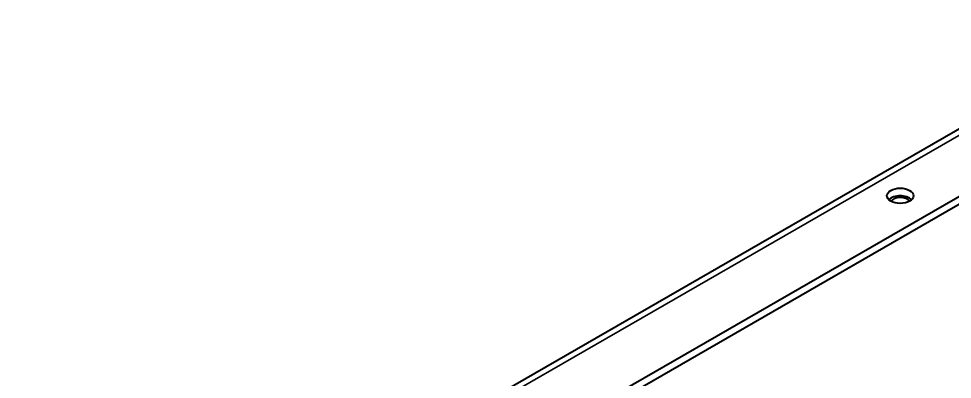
# Model space of a CAD drawing. Header units: millimetres. Extents: x 0 to 1682, y 0 to 1188.
# Drawn here: x 1224.2 to 1308.8, y 1046.4 to 1079.1 of the extents above; entities that cross this region are included whole.
import ezdxf

# ---------------------------------------------------------------- set-up
doc = ezdxf.new("R2010")
doc.units = ezdxf.units.MM
doc.header["$LTSCALE"] = 2
doc.layers.add('가시적인 것(ISO)', color=3, linetype='Continuous', lineweight=40)
doc.layers.add('가시적인 좁은 것(ISO)', color=3, linetype='Continuous', lineweight=35)

msp = doc.modelspace()

# ---------------------------------------------------------------- linework, layer by layer
at = {"layer": '가시적인 것(ISO)'}
for p, q in [((1224.1924, 1020.0203), (1378.1397, 1108.6726)), ((1383.8439, 1105.7964), (1229.8967, 1017.144)), ((1383.8439, 1105.0956), (1229.8967, 1016.4433))]:
    msp.add_line(p, q, dxfattribs=at)
msp.add_ellipse((1304.1227, 1063.0525), major_axis=(-1.2, 0), ratio=0.5758617, dxfattribs=at)
for major_axis, start_param, end_param in [((-1.2, 0), 3.6733321, 5.7514458), ((0.9263, 0), 0.4100941, 2.7314985)]:
    msp.add_ellipse((1304.1227, 1062.3517), major_axis=major_axis, ratio=0.5758617, start_param=start_param, end_param=end_param, dxfattribs=at)
at = {"layer": '가시적인 좁은 것(ISO)'}
msp.add_line((1378.9952, 1108.5886), (1225.0479, 1019.9362), dxfattribs=at)

doc.saveas('drawing.dxf')
